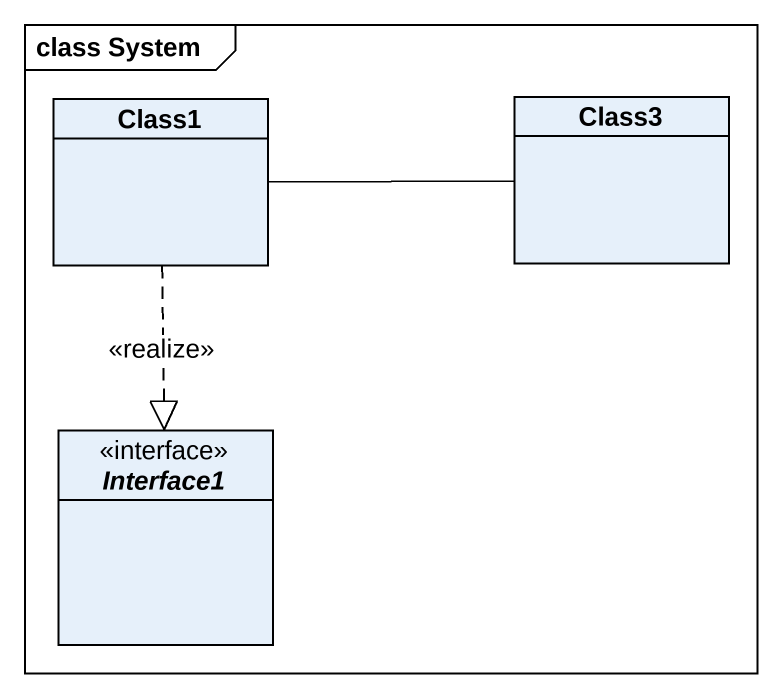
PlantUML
@startuml
mainframe class System
hide circle
hide empty members
class Class1
class Class3
interface Interface1 <<interface>>
Class1 -right- Class3
Class1 ..|> Interface1 : <<realize>>
@enduml
